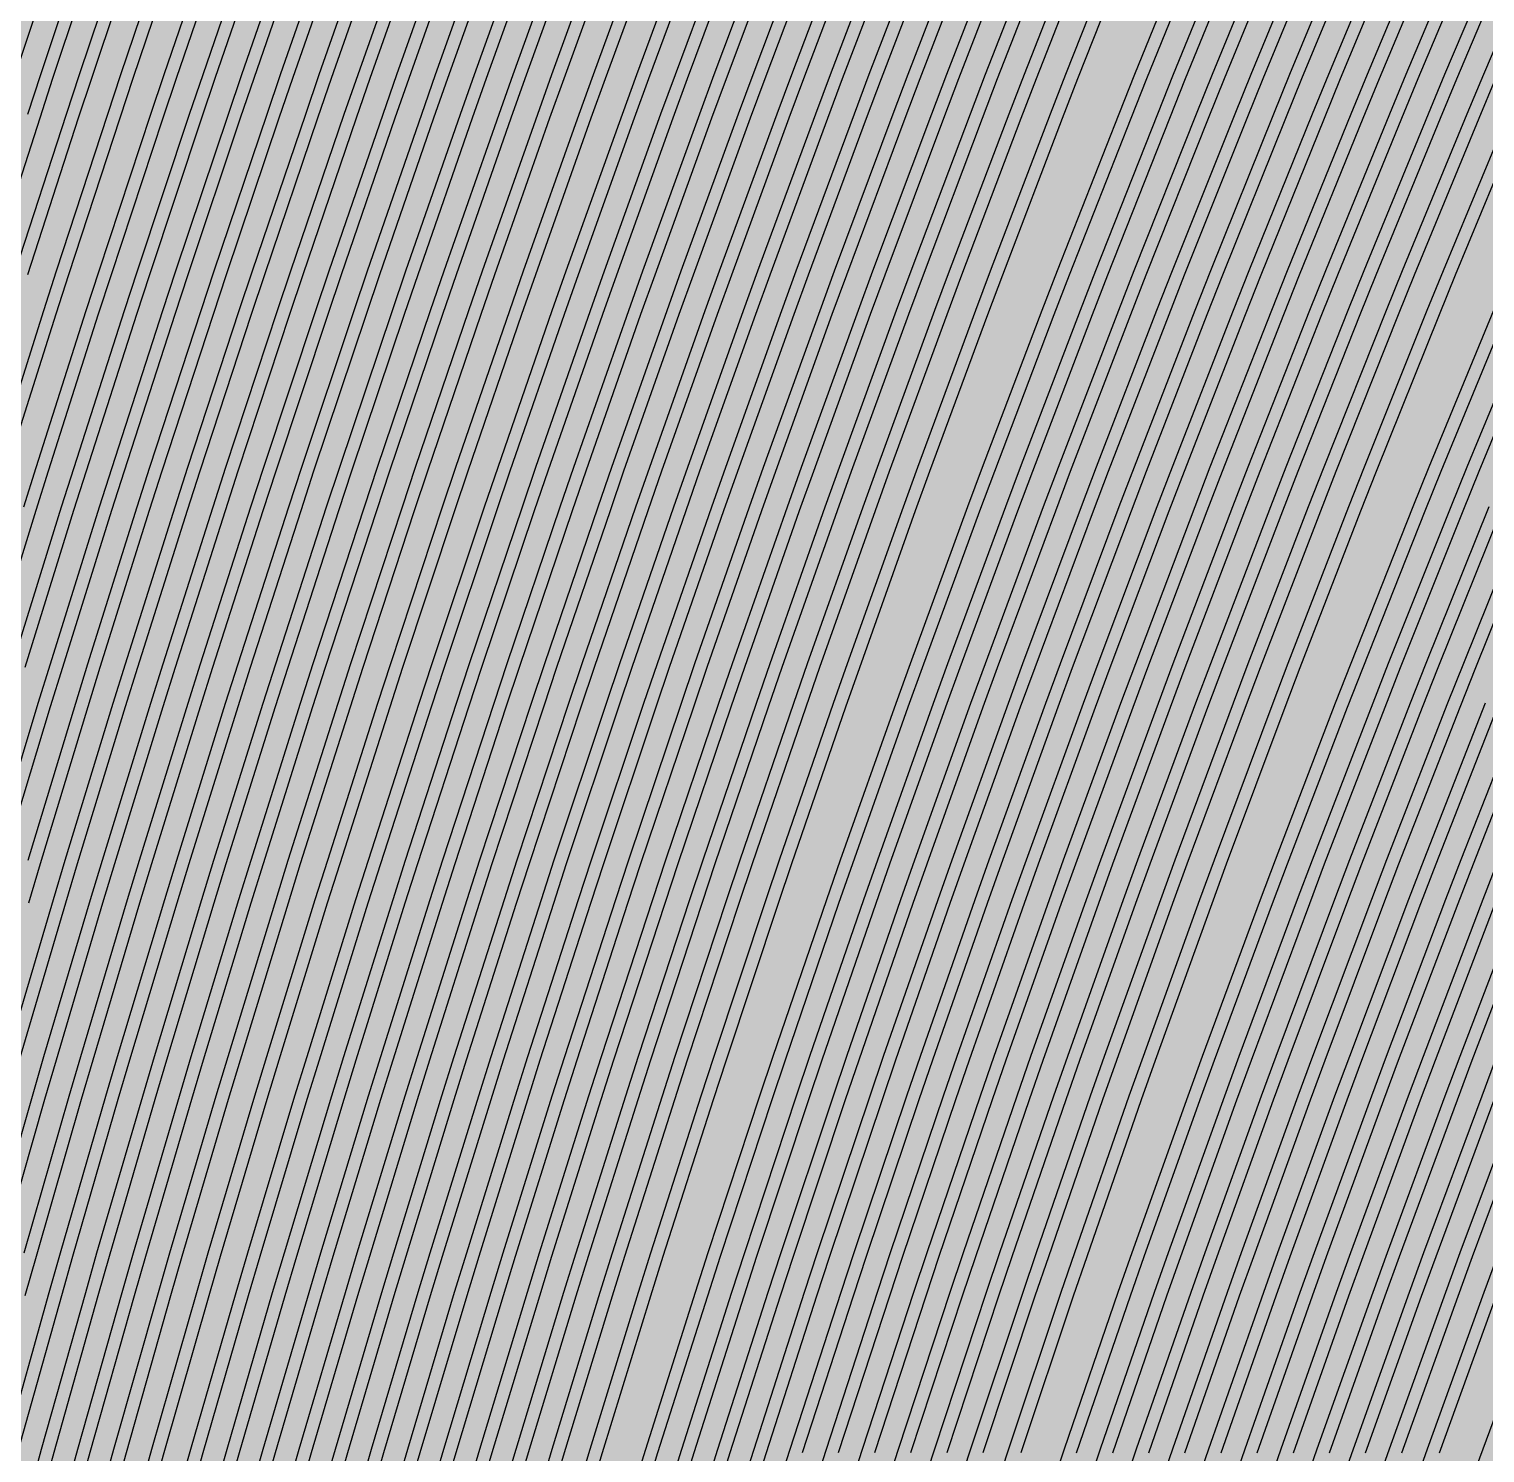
# Model space of a CAD drawing. Header units: metres. Extents: x -7220 to 10980, y -29667 to 1833.
# Drawn here: x 2763.3 to 2994.9, y -16767.3 to -16540.7 of the extents above; entities that cross this region are included whole.
import ezdxf

# ---------------------------------------------------------------- set-up
doc = ezdxf.new("R2010")
doc.units = ezdxf.units.M
doc.layers.add('Metal1', color=4, linetype='CONTINUOUS')
doc.layers.add('Polyimide', color=7, linetype='CONTINUOUS')

msp = doc.modelspace()

# ---------------------------------------------------------------- hatches: boundary and pattern name
at = {"layer": 'Polyimide'}
msp.add_hatch(color=7, dxfattribs=at).paths.add_polyline_path([(4099.45, -13861.55), (4142.64, -14152.77), (4214.18, -14438.35), (4313.36, -14715.55), (4439.24, -14981.69), (4590.59, -15234.21), (4765.97, -15470.68), (4963.68, -15688.82), (5181.82, -15886.53), (5418.29, -16061.91), (5670.81, -16213.26), (5936.95, -16339.14), (6214.15, -16438.32), (6499.73, -16509.85), (6790.95, -16553.05), (7085, -16567.5), (9980.38, -16567.5), (10058.79, -16571.35), (10136.45, -16582.87), (10212.6, -16601.95), (10286.52, -16628.4), (10357.49, -16661.96), (10424.83, -16702.32), (10487.89, -16749.09), (10546.06, -16801.81), (10598.78, -16859.98), (10645.55, -16923.04), (10685.91, -16990.38), (10719.48, -17061.35), (10745.93, -17135.27), (10765, -17211.43), (10776.52, -17289.08), (10780.38, -17367.5), (10780.38, -21957.3), (10741.61, -22012.91), (10705.97, -22070.59), (10673.58, -22130.14), (10644.53, -22191.39), (10618.92, -22254.16), (10596.82, -22318.25), (10578.3, -22383.46), (10563.41, -22449.6), (10552.21, -22516.46), (10544.72, -22583.84), (10540.97, -22651.53), (10540.97, -22719.32), (10544.72, -22787.01), (10552.21, -22854.38), (10563.41, -22921.24), (10578.3, -22987.38), (10596.82, -23052.6), (10618.92, -23116.68), (10644.53, -23179.45), (10673.58, -23240.71), (10705.97, -23300.26), (10741.61, -23357.93), (10780.38, -23413.54), (10780.38, -28667.5), (10776.52, -28745.91), (10765, -28823.57), (10745.93, -28899.73), (10719.48, -28973.65), (10685.91, -29044.62), (10645.55, -29111.96), (10598.78, -29175.01), (10546.06, -29233.19), (10487.89, -29285.91), (10424.83, -29332.68), (10357.49, -29373.04), (10286.52, -29406.6), (10212.6, -29433.05), (10136.45, -29452.13), (10058.79, -29463.65), (9980.38, -29467.5), (-6219.63, -29467.5), (-6298.04, -29463.65), (-6375.7, -29452.13), (-6451.85, -29433.05), (-6525.77, -29406.6), (-6596.74, -29373.04), (-6664.08, -29332.68), (-6727.14, -29285.91), (-6785.31, -29233.19), (-6838.03, -29175.01), (-6884.8, -29111.96), (-6925.16, -29044.62), (-6958.73, -28973.65), (-6985.18, -28899.73), (-7004.25, -28823.57), (-7015.77, -28745.91), (-7019.63, -28667.5), (-7019.63, -23426.32), (-6979.36, -23370.07), (-6942.33, -23311.63), (-6908.66, -23251.2), (-6878.45, -23188.96), (-6851.81, -23125.12), (-6828.81, -23059.88), (-6809.53, -22993.44), (-6794.04, -22926.02), (-6782.37, -22857.83), (-6774.57, -22789.09), (-6770.67, -22720.02), (-6770.67, -22650.84), (-6774.57, -22581.77), (-6782.37, -22513.03), (-6794.04, -22444.84), (-6809.53, -22377.42), (-6828.81, -22310.98), (-6851.81, -22245.74), (-6878.45, -22181.89), (-6908.66, -22119.66), (-6942.33, -22059.22), (-6979.36, -22000.79), (-7019.63, -21944.54), (-7019.63, -17367.5), (-7015.77, -17289.08), (-7004.25, -17211.43), (-6985.18, -17135.27), (-6958.73, -17061.35), (-6925.16, -16990.38), (-6884.8, -16923.04), (-6838.03, -16859.98), (-6785.31, -16801.81), (-6727.14, -16749.09), (-6664.08, -16702.32), (-6596.74, -16661.96), (-6525.77, -16628.4), (-6451.85, -16601.95), (-6375.7, -16582.87), (-6298.04, -16571.35), (-6219.63, -16567.5), (-3314, -16567.5), (-3019.95, -16553.05), (-2728.73, -16509.85), (-2443.15, -16438.32), (-2165.95, -16339.14), (-1899.81, -16213.26), (-1647.29, -16061.91), (-1410.82, -15886.53), (-1192.68, -15688.82), (-994.97, -15470.68), (-819.59, -15234.21), (-668.24, -14981.69), (-542.36, -14715.55), (-443.18, -14438.35), (-371.64, -14152.77), (-328.45, -13861.55), (-314, -13567.5), (-314, -13373.48), (-317.45, -13328.11), (-327.72, -13283.78), (-344.58, -13241.52), (-367.63, -13202.3), (-396.35, -13167.01), (-430.08, -13136.47), (-468.03, -13111.38), (-509.35, -13092.32), (-509.35, -13092.32), (-578.18, -13061.27), (-642.2, -13021.24), (-700.26, -12972.96), (-751.3, -12917.31), (-794.39, -12855.3), (-828.74, -12788.06), (-853.73, -12716.8), (-868.91, -12642.84), (-874, -12567.5), (-868.91, -12492.16), (-853.73, -12418.19), (-828.74, -12346.94), (-794.39, -12279.7), (-751.3, -12217.69), (-700.26, -12162.04), (-642.2, -12113.76), (-578.18, -12073.73), (-509.35, -12042.68), (-509.35, -12042.68), (-468.03, -12023.62), (-430.08, -11998.53), (-396.35, -11967.99), (-367.63, -11932.7), (-344.58, -11893.47), (-327.72, -11851.21), (-317.45, -11806.89), (-314, -11761.52), (-314, -11074.31), (-317.45, -11028.94), (-327.72, -10984.62), (-344.58, -10942.36), (-367.63, -10903.13), (-396.35, -10867.84), (-430.08, -10837.3), (-468.03, -10812.21), (-509.35, -10793.16), (-509.35, -10793.16), (-578.18, -10762.1), (-642.2, -10722.07), (-700.26, -10673.8), (-751.3, -10618.15), (-794.39, -10556.13), (-828.74, -10488.89), (-853.73, -10417.64), (-868.91, -10343.67), (-874, -10268.33), (-868.91, -10192.99), (-853.73, -10119.03), (-828.74, -10047.77), (-794.39, -9980.53), (-751.3, -9918.52), (-700.26, -9862.87), (-642.2, -9814.59), (-578.18, -9774.56), (-509.35, -9743.51), (-509.35, -9743.51), (-468.03, -9724.45), (-430.08, -9699.36), (-396.35, -9668.82), (-367.63, -9633.53), (-344.58, -9594.31), (-327.72, -9552.05), (-317.45, -9507.72), (-314, -9462.35), (-314, -8775.14), (-317.45, -8729.78), (-327.72, -8685.45), (-344.58, -8643.19), (-367.63, -8603.96), (-396.35, -8568.68), (-430.08, -8538.14), (-468.03, -8513.05), (-509.35, -8493.99), (-509.35, -8493.99), (-578.18, -8462.94), (-642.2, -8422.91), (-700.26, -8374.63), (-751.3, -8318.98), (-794.39, -8256.97), (-828.74, -8189.73), (-853.73, -8118.47), (-868.91, -8044.5), (-874, -7969.17), (-868.91, -7893.83), (-853.73, -7819.86), (-828.74, -7748.61), (-794.39, -7681.36), (-751.3, -7619.35), (-700.26, -7563.7), (-642.2, -7515.42), (-578.18, -7475.4), (-509.35, -7444.34), (-509.35, -7444.34), (-468.03, -7425.28), (-430.08, -7400.2), (-396.35, -7369.66), (-367.63, -7334.37), (-344.58, -7295.14), (-327.72, -7252.88), (-317.45, -7208.56), (-314, -7163.19), (-314, -6475.98), (-317.45, -6430.61), (-327.72, -6386.29), (-344.58, -6344.02), (-367.63, -6304.8), (-396.35, -6269.51), (-430.08, -6238.97), (-468.03, -6213.88), (-509.35, -6194.82), (-509.35, -6194.82), (-578.18, -6163.77), (-642.2, -6123.74), (-700.26, -6075.46), (-751.3, -6019.81), (-794.39, -5957.8), (-828.74, -5890.56), (-853.73, -5819.31), (-868.91, -5745.34), (-874, -5670), (-868.91, -5594.66), (-853.73, -5520.69), (-828.74, -5449.44), (-794.39, -5382.2), (-751.3, -5320.19), (-700.26, -5264.54), (-642.2, -5216.26), (-578.18, -5176.23), (-509.35, -5145.18), (-509.35, -5145.18), (-468.03, -5126.12), (-430.08, -5101.03), (-396.35, -5070.49), (-367.63, -5035.2), (-344.58, -4995.98), (-327.72, -4953.71), (-317.45, -4909.39), (-314, -4864.02), (-314, 380), (-314, 1532.5), (-269, 1532.5), (-268.78, 1525.63), (-268.1, 1518.79), (-266.98, 1512.02), (-265.42, 1505.32), (-263.43, 1498.75), (-261.01, 1492.32), (-258.17, 1486.06), (-254.93, 1480), (-251.3, 1474.17), (-247.3, 1468.58), (-242.94, 1463.27), (-238.25, 1458.25), (-233.23, 1453.56), (-227.92, 1449.2), (-222.33, 1445.2), (-216.5, 1441.57), (-210.44, 1438.33), (-204.18, 1435.49), (-197.75, 1433.07), (-191.18, 1431.08), (-184.48, 1429.52), (-177.71, 1428.4), (-170.87, 1427.72), (-164, 1427.5), (-157.13, 1427.72), (-150.29, 1428.4), (-143.52, 1429.52), (-136.82, 1431.08), (-130.25, 1433.07), (-123.82, 1435.49), (-117.56, 1438.33), (-111.5, 1441.57), (-105.67, 1445.2), (-100.08, 1449.2), (-94.77, 1453.56), (-89.75, 1458.25), (-85.06, 1463.27), (-80.7, 1468.58), (-76.7, 1474.17), (-73.07, 1480), (-69.83, 1486.06), (-66.99, 1492.32), (-64.57, 1498.75), (-62.58, 1505.32), (-61.02, 1512.02), (-59.9, 1518.79), (-59.22, 1525.63), (-59, 1532.5), (1786, 1532.5), (3835, 1532.5), (3835.21, 1539.04), (3835.86, 1545.55), (3836.92, 1552.01), (3838.41, 1558.38), (3840.31, 1564.64), (3842.61, 1570.77), (3845.31, 1576.73), (3848.4, 1582.5), (3851.85, 1588.06), (3855.66, 1593.38), (3859.82, 1598.43), (3864.29, 1603.21), (3869.07, 1607.68), (3874.12, 1611.84), (3879.44, 1615.65), (3885, 1619.1), (3890.77, 1622.19), (3896.73, 1624.89), (3902.86, 1627.19), (3909.12, 1629.09), (3915.49, 1630.58), (3921.95, 1631.64), (3928.46, 1632.29), (3935, 1632.5), (3941.54, 1632.29), (3948.05, 1631.64), (3954.51, 1630.58), (3960.88, 1629.09), (3967.14, 1627.19), (3973.27, 1624.89), (3979.23, 1622.19), (3985, 1619.1), (3990.56, 1615.65), (3995.88, 1611.84), (4000.93, 1607.68), (4005.71, 1603.21), (4010.18, 1598.43), (4014.34, 1593.38), (4018.15, 1588.06), (4021.6, 1582.5), (4024.69, 1576.73), (4027.39, 1570.77), (4029.69, 1564.64), (4031.59, 1558.38), (4033.08, 1552.01), (4034.14, 1545.55), (4034.79, 1539.04), (4035, 1532.5), (4085, 1532.5), (4085, 380), (4085, 330), (4085, -4864.02), (4088.45, -4909.39), (4098.72, -4953.71), (4115.58, -4995.98), (4138.63, -5035.2), (4167.35, -5070.49), (4201.08, -5101.03), (4239.03, -5126.12), (4280.35, -5145.18), (4280.35, -5145.18), (4349.18, -5176.23), (4413.2, -5216.26), (4471.26, -5264.54), (4522.3, -5320.19), (4565.39, -5382.2), (4599.74, -5449.44), (4624.73, -5520.69), (4639.91, -5594.66), (4645, -5670), (4639.91, -5745.34), (4624.73, -5819.31), (4599.74, -5890.56), (4565.39, -5957.8), (4522.3, -6019.81), (4471.26, -6075.46), (4413.2, -6123.74), (4349.18, -6163.77), (4280.35, -6194.82), (4239.03, -6213.88), (4201.08, -6238.97), (4167.35, -6269.51), (4138.63, -6304.8), (4115.58, -6344.02), (4098.72, -6386.29), (4088.45, -6430.61), (4085, -6475.98), (4085, -13567.5), (4099.45, -13861.55)])

# ---------------------------------------------------------------- linework, layer by layer
at = {"layer": 'Metal1'}
for points in [[(2795.2, -16523.65), (2786.68, -16548.59), (2784.57, -16554.87), (2776.32, -16579.82), (2774.28, -16586.1), (2766.31, -16611.05), (2764.33, -16617.33), (2756.63, -16642.28)], [(2756.67, -16735.44), (2763.81, -16710.48), (2765.64, -16704.19), (2773.04, -16679.23), (2774.94, -16672.94), (2782.62, -16647.98), (2784.59, -16641.69), (2792.54, -16616.73), (2794.58, -16610.44), (2802.81, -16585.48), (2804.92, -16579.19), (2813.43, -16554.24), (2815.62, -16547.94), (2824.42, -16522.99)], [(2756.8, -16797.94), (2763.54, -16772.97), (2765.27, -16766.69), (2772.28, -16741.73), (2774.07, -16735.44), (2781.35, -16710.48), (2783.21, -16704.19), (2790.75, -16679.23), (2792.69, -16672.94), (2800.51, -16647.98), (2802.52, -16641.69), (2810.61, -16616.73), (2812.69, -16610.44), (2821.07, -16585.48), (2823.22, -16579.18), (2831.89, -16554.23), (2834.12, -16547.93), (2843.08, -16522.98)], [(2775.32, -16523.64), (2767.02, -16548.58), (2764.96, -16554.87), (2756.92, -16579.81)], [(2757.2, -16672.95), (2764.73, -16647.99), (2766.67, -16641.7), (2774.47, -16616.74), (2776.47, -16610.45), (2784.55, -16585.49), (2786.62, -16579.2), (2794.98, -16554.24), (2797.12, -16547.94), (2805.75, -16522.99)], [(2757.71, -16610.45), (2765.61, -16585.49), (2767.63, -16579.2), (2775.8, -16554.24), (2777.89, -16547.95), (2786.33, -16523)], [(2757.88, -16860.43), (2764.22, -16835.47), (2765.85, -16829.18), (2772.46, -16804.22), (2774.16, -16797.93), (2781.03, -16772.97), (2782.8, -16766.68), (2789.95, -16741.72), (2791.78, -16735.43), (2799.2, -16710.47), (2801.11, -16704.18), (2808.8, -16679.22), (2810.78, -16672.93), (2818.76, -16647.97), (2820.81, -16641.68), (2829.07, -16616.73), (2831.19, -16610.43), (2839.74, -16585.48), (2841.94, -16579.18), (2850.79, -16554.23), (2853.06, -16547.93), (2862.2, -16522.98)], [(2871.06, -16523.68), (2861.83, -16548.61), (2859.54, -16554.9), (2850.61, -16579.84), (2848.4, -16586.13), (2839.77, -16611.08), (2837.63, -16617.36), (2829.29, -16642.31), (2827.22, -16648.59), (2819.17, -16673.54), (2817.18, -16679.82), (2809.41, -16704.77), (2807.49, -16711.05), (2800, -16736), (2798.15, -16742.28), (2790.94, -16767.23), (2789.16, -16773.51), (2782.22, -16798.46), (2780.51, -16804.74), (2773.84, -16829.69), (2772.2, -16835.97), (2765.79, -16860.92), (2764.22, -16867.2), (2758.07, -16892.16)], [(2826.3, -16523.66), (2817.51, -16548.6), (2815.33, -16554.89), (2806.82, -16579.83), (2804.71, -16586.12), (2796.48, -16611.06), (2794.45, -16617.35), (2786.5, -16642.29), (2784.53, -16648.57), (2776.86, -16673.52), (2774.96, -16679.8), (2767.56, -16704.76), (2765.73, -16711.03), (2758.59, -16735.99)], [(2844.96, -16523.66), (2836, -16548.6), (2833.78, -16554.89), (2825.12, -16579.84), (2822.97, -16586.12), (2814.59, -16611.07), (2812.52, -16617.35), (2804.42, -16642.3), (2802.42, -16648.58), (2794.6, -16673.53), (2792.67, -16679.81), (2785.13, -16704.76), (2783.26, -16711.04), (2776, -16735.99), (2774.2, -16742.27), (2767.2, -16767.22), (2765.47, -16773.5), (2758.74, -16798.45)], [(2807.64, -16523.65), (2799.01, -16548.59), (2796.87, -16554.88), (2788.52, -16579.83), (2786.45, -16586.11), (2778.38, -16611.06), (2776.38, -16617.34), (2768.58, -16642.29), (2766.65, -16648.57), (2759.11, -16673.52)], [(2759.52, -16766.69), (2766.48, -16741.73), (2768.27, -16735.44), (2775.5, -16710.48), (2777.35, -16704.19), (2784.85, -16679.23), (2786.78, -16672.94), (2794.55, -16647.98), (2796.54, -16641.69), (2804.59, -16616.73), (2806.66, -16610.44), (2814.99, -16585.48), (2817.12, -16579.19), (2825.74, -16554.23), (2827.95, -16547.94), (2836.86, -16522.98)], [(2788.22, -16523.64), (2779.79, -16548.59), (2777.7, -16554.87), (2769.53, -16579.82), (2767.51, -16586.1), (2759.62, -16611.05)], [(2759.78, -16704.19), (2767.14, -16679.23), (2769.03, -16672.94), (2776.66, -16647.98), (2778.62, -16641.69), (2786.52, -16616.73), (2788.55, -16610.44), (2796.72, -16585.49), (2798.82, -16579.19), (2807.28, -16554.24), (2809.45, -16547.94), (2818.2, -16522.99)], [(2864.08, -16523.67), (2854.94, -16548.61), (2852.67, -16554.9), (2843.83, -16579.84), (2841.63, -16586.13), (2833.09, -16611.07), (2830.97, -16617.36), (2822.71, -16642.3), (2820.66, -16648.59), (2812.69, -16673.54), (2810.71, -16679.82), (2803.02, -16704.77), (2801.12, -16711.05), (2793.7, -16736), (2791.87, -16742.28), (2784.72, -16767.23), (2782.96, -16773.51), (2776.09, -16798.46), (2774.39, -16804.74), (2767.79, -16829.69), (2766.16, -16835.97), (2759.82, -16860.92)], [(2759.96, -16829.19), (2766.52, -16804.22), (2768.2, -16797.94), (2775.02, -16772.97), (2776.77, -16766.68), (2783.86, -16741.72), (2785.68, -16735.43), (2793.04, -16710.47), (2794.93, -16704.18), (2802.56, -16679.22), (2804.52, -16672.93), (2812.43, -16647.98), (2814.47, -16641.68), (2822.66, -16616.73), (2824.77, -16610.43), (2833.25, -16585.48), (2835.43, -16579.18), (2844.2, -16554.23), (2846.45, -16547.93), (2855.52, -16522.98)], [(2760.69, -16641.7), (2768.45, -16616.74), (2770.44, -16610.45), (2778.46, -16585.49), (2780.52, -16579.2), (2788.82, -16554.24), (2790.95, -16547.95), (2799.53, -16522.99)], [(2769.1, -16523.63), (2760.85, -16548.58)], [(2761.12, -16579.2), (2769.21, -16554.25), (2771.28, -16547.95), (2779.65, -16523)], [(2838.74, -16523.66), (2829.84, -16548.6), (2827.63, -16554.89), (2819.02, -16579.83), (2816.88, -16586.12), (2808.55, -16611.07), (2806.49, -16617.35), (2798.45, -16642.3), (2796.46, -16648.58), (2788.69, -16673.53), (2786.77, -16679.81), (2779.27, -16704.76), (2777.42, -16711.04), (2770.19, -16735.99), (2768.41, -16742.27), (2761.45, -16767.22)], [(2761.69, -16891.68), (2767.87, -16866.71), (2769.45, -16860.43), (2775.9, -16835.47), (2777.55, -16829.18), (2784.27, -16804.22), (2785.99, -16797.93), (2792.97, -16772.97), (2794.77, -16766.68), (2802.02, -16741.72), (2803.89, -16735.43), (2811.42, -16710.47), (2813.36, -16704.18), (2821.18, -16679.22), (2823.18, -16672.93), (2831.29, -16647.97), (2833.37, -16641.68), (2841.76, -16616.72), (2843.91, -16610.42), (2852.6, -16585.47), (2854.83, -16579.17), (2863.81, -16554.22), (2866.12, -16547.92), (2875.4, -16522.98)], [(2820.08, -16523.65), (2811.34, -16548.6), (2809.17, -16554.88), (2800.72, -16579.83), (2798.62, -16586.11), (2790.45, -16611.06), (2788.42, -16617.34), (2780.52, -16642.29), (2778.57, -16648.57), (2770.94, -16673.52), (2769.06, -16679.8), (2761.7, -16704.75)], [(2857.4, -16523.67), (2848.33, -16548.61), (2846.09, -16554.9), (2837.31, -16579.84), (2835.14, -16586.13), (2826.66, -16611.07), (2824.56, -16617.36), (2816.37, -16642.3), (2814.34, -16648.59), (2806.43, -16673.53), (2804.47, -16679.81), (2796.84, -16704.76), (2794.95, -16711.04), (2787.6, -16736), (2785.78, -16742.27), (2778.7, -16767.23), (2776.95, -16773.5), (2770.13, -16798.46), (2768.45, -16804.73), (2761.9, -16829.69)], [(2762.27, -16866.72), (2763.85, -16860.43), (2770.26, -16835.47), (2771.91, -16829.18), (2778.58, -16804.22), (2780.29, -16797.93), (2787.23, -16772.97), (2789.02, -16766.68), (2796.23, -16741.72), (2798.09, -16735.43), (2805.58, -16710.47), (2807.5, -16704.18), (2815.27, -16679.22), (2817.27, -16672.93), (2825.32, -16647.97), (2827.39, -16641.68), (2835.73, -16616.72), (2837.88, -16610.43), (2846.51, -16585.47), (2848.73, -16579.18), (2857.66, -16554.23), (2859.95, -16547.92), (2869.18, -16522.98)], [(2762.42, -16616.74), (2764.4, -16610.45), (2772.37, -16585.49), (2774.42, -16579.2), (2782.67, -16554.24), (2784.78, -16547.95), (2793.31, -16522.99)], [(2762.47, -16735.44), (2769.65, -16710.48), (2771.5, -16704.19), (2778.95, -16679.23), (2780.86, -16672.94), (2788.58, -16647.98), (2790.57, -16641.69), (2798.57, -16616.73), (2800.62, -16610.44), (2808.9, -16585.48), (2811.02, -16579.19), (2819.59, -16554.23), (2821.79, -16547.94), (2830.64, -16522.99)], [(2762.5, -16797.94), (2769.28, -16772.97), (2771.02, -16766.69), (2778.07, -16741.72), (2779.88, -16735.44), (2787.19, -16710.48), (2789.07, -16704.19), (2796.66, -16679.23), (2798.61, -16672.93), (2806.47, -16647.98), (2808.49, -16641.68), (2816.64, -16616.73), (2818.73, -16610.43), (2827.16, -16585.48), (2829.33, -16579.18), (2838.05, -16554.23), (2840.29, -16547.93), (2849.3, -16522.98)], [(2801.42, -16523.65), (2792.84, -16548.59), (2790.72, -16554.88), (2782.42, -16579.82), (2780.36, -16586.11), (2772.34, -16611.05), (2770.36, -16617.34), (2762.6, -16642.29)], [(2832.52, -16523.66), (2823.67, -16548.6), (2821.48, -16554.89), (2812.92, -16579.83), (2810.8, -16586.12), (2802.52, -16611.06), (2800.47, -16617.35), (2792.47, -16642.29), (2790.49, -16648.58), (2782.77, -16673.53), (2780.86, -16679.81), (2773.41, -16704.76), (2771.57, -16711.04), (2764.39, -16735.99), (2762.62, -16742.27)], [(2851.18, -16523.67), (2842.17, -16548.61), (2839.93, -16554.9), (2831.22, -16579.84), (2829.05, -16586.12), (2820.63, -16611.07), (2818.54, -16617.35), (2810.39, -16642.3), (2808.38, -16648.58), (2800.52, -16673.53), (2798.57, -16679.81), (2790.98, -16704.76), (2789.11, -16711.04), (2781.8, -16735.99), (2779.99, -16742.27), (2772.95, -16767.22), (2771.21, -16773.5), (2764.43, -16798.46), (2762.76, -16804.73)], [(2781.54, -16523.64), (2773.18, -16548.58), (2771.11, -16554.87), (2763.02, -16579.82)], [(2763.06, -16554.25), (2765.12, -16547.96), (2773.43, -16523)], [(2763.11, -16672.94), (2770.7, -16647.98), (2772.64, -16641.69), (2780.49, -16616.74), (2782.51, -16610.44), (2790.64, -16585.49), (2792.72, -16579.19), (2801.13, -16554.24), (2803.29, -16547.94), (2811.97, -16522.99)], [(2813.86, -16523.65), (2805.18, -16548.6), (2803.02, -16554.88), (2794.62, -16579.83), (2792.54, -16586.11), (2784.41, -16611.06), (2782.4, -16617.34), (2774.55, -16642.29), (2772.61, -16648.57), (2765.03, -16673.52), (2763.16, -16679.8)], [(2877.28, -16523.68), (2868, -16548.62), (2865.69, -16554.91), (2856.71, -16579.85), (2854.49, -16586.14), (2845.8, -16611.08), (2843.65, -16617.36), (2835.26, -16642.31), (2833.19, -16648.59), (2825.09, -16673.54), (2823.08, -16679.82), (2815.27, -16704.77), (2813.34, -16711.05), (2805.8, -16736), (2803.94, -16742.28), (2796.69, -16767.23), (2794.9, -16773.51)], [(2798.71, -16772.97), (2800.52, -16766.68), (2807.82, -16741.72), (2809.69, -16735.43), (2817.27, -16710.47), (2819.22, -16704.18), (2827.08, -16679.22), (2829.1, -16672.92), (2837.25, -16647.97), (2839.34, -16641.67), (2847.78, -16616.72), (2849.95, -16610.42), (2858.69, -16585.47), (2860.93, -16579.17), (2869.97, -16554.22), (2872.29, -16547.92), (2881.63, -16522.97)], [(2883.5, -16523.68), (2874.16, -16548.62), (2871.84, -16554.91), (2862.81, -16579.85), (2860.57, -16586.14), (2851.84, -16611.08), (2849.67, -16617.37), (2841.24, -16642.31), (2839.15, -16648.6), (2831, -16673.54), (2828.98, -16679.83), (2821.13, -16704.77), (2819.18, -16711.05), (2811.61, -16736), (2809.73, -16742.28), (2802.44, -16767.23), (2800.64, -16773.51)], [(2804.45, -16772.97), (2806.26, -16766.68), (2813.61, -16741.72), (2815.49, -16735.43), (2823.12, -16710.47), (2825.07, -16704.17), (2832.98, -16679.22), (2835.01, -16672.92), (2843.21, -16647.97), (2845.32, -16641.67), (2853.81, -16616.72), (2855.99, -16610.42), (2864.77, -16585.47), (2867.03, -16579.17), (2876.12, -16554.22), (2878.45, -16547.92), (2887.85, -16522.97)], [(2889.72, -16523.68), (2880.33, -16548.62), (2878, -16554.91), (2868.91, -16579.85), (2866.66, -16586.14), (2857.87, -16611.08), (2855.7, -16617.37), (2847.21, -16642.31), (2845.11, -16648.6), (2836.92, -16673.54), (2834.89, -16679.83), (2826.98, -16704.77), (2825.03, -16711.06), (2817.41, -16736), (2815.52, -16742.29), (2808.18, -16767.24), (2806.37, -16773.51)], [(2810.19, -16772.96), (2812.01, -16766.67), (2819.4, -16741.72), (2821.29, -16735.42), (2828.96, -16710.47), (2830.93, -16704.17), (2838.89, -16679.22), (2840.93, -16672.92), (2849.17, -16647.97), (2851.29, -16641.67), (2859.83, -16616.72), (2862.02, -16610.42), (2870.86, -16585.47), (2873.13, -16579.17), (2882.27, -16554.22), (2884.62, -16547.92), (2894.07, -16522.97)], [(2895.94, -16523.68), (2886.49, -16548.62), (2884.15, -16554.91), (2875.01, -16579.85), (2872.74, -16586.14), (2863.91, -16611.08), (2861.72, -16617.37), (2853.18, -16642.31), (2851.07, -16648.6), (2842.83, -16673.54), (2840.79, -16679.83), (2832.84, -16704.78), (2830.87, -16711.06), (2823.21, -16736.01), (2821.31, -16742.29), (2813.93, -16767.24), (2812.11, -16773.52)], [(2815.93, -16772.96), (2817.76, -16766.67), (2825.19, -16741.71), (2827.1, -16735.42), (2834.81, -16710.46), (2836.79, -16704.17), (2844.79, -16679.22), (2846.84, -16672.92), (2855.14, -16647.97), (2857.27, -16641.67), (2865.85, -16616.72), (2868.06, -16610.42), (2876.95, -16585.47), (2879.23, -16579.17), (2888.42, -16554.22), (2890.79, -16547.92), (2900.29, -16522.97)], [(2902.16, -16523.69), (2892.66, -16548.62), (2890.3, -16554.92), (2881.11, -16579.85), (2878.83, -16586.14), (2869.95, -16611.08), (2867.74, -16617.37), (2859.16, -16642.31), (2857.03, -16648.6), (2848.74, -16673.55), (2846.69, -16679.83), (2838.7, -16704.78), (2836.72, -16711.06), (2829.01, -16736.01), (2827.1, -16742.29), (2819.68, -16767.24), (2817.85, -16773.52)], [(2821.66, -16772.96), (2823.51, -16766.67), (2830.98, -16741.71), (2832.9, -16735.42), (2840.65, -16710.46), (2842.65, -16704.17), (2850.69, -16679.21), (2852.76, -16672.92), (2861.1, -16647.97), (2863.24, -16641.67), (2871.88, -16616.72), (2874.1, -16610.42), (2883.04, -16585.47), (2885.33, -16579.17), (2894.58, -16554.22), (2896.95, -16547.91), (2906.51, -16522.97)], [(2908.38, -16523.69), (2898.82, -16548.62), (2896.45, -16554.92), (2887.21, -16579.86), (2884.92, -16586.15), (2875.98, -16611.09), (2873.77, -16617.38), (2865.13, -16642.32), (2862.99, -16648.6), (2854.66, -16673.55), (2852.59, -16679.83), (2844.55, -16704.78), (2842.56, -16711.06), (2834.81, -16736.01), (2832.9, -16742.29), (2825.43, -16767.24), (2823.59, -16773.52)], [(2827.4, -16772.96), (2829.26, -16766.67), (2836.77, -16741.71), (2838.7, -16735.42), (2846.5, -16710.46), (2848.51, -16704.17), (2856.6, -16679.21), (2858.67, -16672.92), (2867.06, -16647.96), (2869.22, -16641.67), (2877.9, -16616.71), (2880.13, -16610.41), (2889.12, -16585.47), (2891.43, -16579.16), (2900.73, -16554.22), (2903.12, -16547.91), (2912.73, -16522.97)], [(2914.59, -16523.69), (2904.99, -16548.63), (2902.6, -16554.92), (2893.31, -16579.86), (2891, -16586.15), (2882.02, -16611.09), (2879.79, -16617.38), (2871.11, -16642.32), (2868.96, -16648.61), (2860.57, -16673.55), (2858.5, -16679.84), (2850.41, -16704.78), (2848.41, -16711.06), (2840.61, -16736.01), (2838.69, -16742.29), (2831.18, -16767.24), (2829.32, -16773.52)], [(2833.14, -16772.96), (2835.01, -16766.67), (2842.56, -16741.71), (2844.5, -16735.42), (2852.35, -16710.46), (2854.36, -16704.17), (2862.5, -16679.21), (2864.59, -16672.92), (2873.02, -16647.96), (2875.19, -16641.66), (2883.93, -16616.71), (2886.17, -16610.41), (2895.21, -16585.46), (2897.53, -16579.16), (2906.88, -16554.22), (2909.29, -16547.91), (2918.95, -16522.97)], [(2920.81, -16523.69), (2911.15, -16548.63), (2908.75, -16554.92), (2899.41, -16579.86), (2897.09, -16586.15), (2888.05, -16611.09), (2885.81, -16617.38), (2877.08, -16642.32), (2874.92, -16648.61), (2866.49, -16673.55), (2864.4, -16679.84), (2856.27, -16704.78), (2854.25, -16711.07), (2846.41, -16736.01), (2844.48, -16742.3), (2836.92, -16767.24), (2835.06, -16773.52)], [(2838.88, -16772.96), (2840.76, -16766.67), (2848.35, -16741.71), (2850.31, -16735.42), (2858.19, -16710.46), (2860.22, -16704.16), (2868.4, -16679.21), (2870.51, -16672.91), (2878.99, -16647.96), (2881.17, -16641.66), (2889.95, -16616.71), (2892.21, -16610.41), (2901.3, -16585.46), (2903.63, -16579.16), (2913.04, -16554.21), (2915.45, -16547.91), (2925.17, -16522.96)], [(2927.03, -16523.7), (2917.32, -16548.63), (2914.91, -16554.92), (2905.51, -16579.86), (2903.17, -16586.15), (2894.09, -16611.09), (2891.83, -16617.38), (2883.05, -16642.32), (2880.88, -16648.61), (2872.4, -16673.55), (2870.3, -16679.84), (2862.12, -16704.78), (2860.1, -16711.07), (2852.22, -16736.01), (2850.27, -16742.3), (2842.67, -16767.24), (2840.8, -16773.53)], [(2844.62, -16772.96), (2846.51, -16766.67), (2854.15, -16741.71), (2856.11, -16735.41), (2864.04, -16710.46), (2866.08, -16704.16), (2874.31, -16679.21), (2876.42, -16672.91), (2884.95, -16647.96), (2887.14, -16641.66), (2895.97, -16616.71), (2898.24, -16610.41), (2907.39, -16585.46), (2909.73, -16579.16), (2919.19, -16554.21), (2921.62, -16547.91), (2931.39, -16522.96)], [(2933.25, -16523.7), (2923.48, -16548.63), (2921.06, -16554.93), (2911.61, -16579.86), (2909.26, -16586.16), (2900.12, -16611.09), (2897.86, -16617.38), (2889.03, -16642.32), (2886.84, -16648.61), (2878.31, -16673.55), (2876.2, -16679.84), (2867.98, -16704.78), (2865.94, -16711.07), (2858.02, -16736.02), (2856.06, -16742.3), (2848.42, -16767.25), (2846.53, -16773.53)], [(2850.63, -16772.96), (2852.54, -16766.66), (2860.23, -16741.71), (2862.21, -16735.41), (2870.2, -16710.46), (2872.26, -16704.16), (2880.55, -16679.21), (2882.68, -16672.91), (2891.27, -16647.96), (2893.48, -16641.66), (2902.38, -16616.71), (2904.67, -16610.41), (2913.88, -16585.46), (2916.25, -16579.16), (2925.78, -16554.21), (2928.22, -16547.9), (2938.07, -16522.96)], [(2939.93, -16523.7), (2930.09, -16548.63), (2927.64, -16554.93), (2918.12, -16579.86), (2915.75, -16586.16), (2906.55, -16611.09), (2904.26, -16617.39), (2895.37, -16642.33), (2893.16, -16648.62), (2884.57, -16673.56), (2882.44, -16679.84), (2874.16, -16704.79), (2872.11, -16711.07), (2864.12, -16736.02), (2862.14, -16742.3), (2854.45, -16767.25), (2852.55, -16773.53)], [(2859.42, -16772.95), (2861.38, -16766.66), (2869.29, -16741.7), (2871.32, -16735.4), (2879.54, -16710.45), (2881.65, -16704.15), (2890.18, -16679.2), (2892.37, -16672.9), (2901.21, -16647.95), (2903.48, -16641.65), (2912.63, -16616.7), (2914.98, -16610.4), (2924.45, -16585.45), (2926.89, -16579.15), (2936.68, -16554.21), (2939.2, -16547.9), (2949.33, -16522.96)], [(2951.18, -16523.71), (2941.06, -16548.64), (2938.54, -16554.94), (2928.75, -16579.87), (2926.32, -16586.17), (2916.85, -16611.1), (2914.5, -16617.4), (2905.36, -16642.33), (2903.09, -16648.63), (2894.26, -16673.56), (2892.07, -16679.85), (2883.55, -16704.79), (2881.44, -16711.08), (2873.23, -16736.02), (2871.19, -16742.31), (2863.28, -16767.26), (2861.33, -16773.54)], [(2865.16, -16772.95), (2867.12, -16766.65), (2875.08, -16741.7), (2877.13, -16735.4), (2885.39, -16710.45), (2887.51, -16704.15), (2896.08, -16679.2), (2898.29, -16672.9), (2907.17, -16647.95), (2909.45, -16641.65), (2918.65, -16616.7), (2921.02, -16610.4), (2930.54, -16585.45), (2932.99, -16579.15), (2942.84, -16554.2), (2945.37, -16547.89), (2955.55, -16522.95)], [(2957.4, -16523.72), (2947.22, -16548.64), (2944.7, -16554.94), (2934.85, -16579.87), (2932.41, -16586.17), (2922.89, -16611.11), (2920.53, -16617.4), (2911.33, -16642.34), (2909.05, -16648.63), (2900.17, -16673.57), (2897.97, -16679.86), (2889.41, -16704.8), (2887.28, -16711.08), (2879.03, -16736.03), (2876.98, -16742.31), (2869.03, -16767.26), (2867.07, -16773.54)], [(2870.89, -16772.95), (2872.87, -16766.65), (2880.87, -16741.7), (2882.93, -16735.4), (2891.23, -16710.45), (2893.37, -16704.15), (2901.99, -16679.2), (2904.2, -16672.9), (2913.13, -16647.95), (2915.43, -16641.65), (2924.68, -16616.7), (2927.06, -16610.4), (2936.63, -16585.45), (2939.09, -16579.14), (2948.99, -16554.2), (2951.54, -16547.89), (2961.77, -16522.95)], [(2963.62, -16523.72), (2953.39, -16548.65), (2950.85, -16554.95), (2940.95, -16579.88), (2938.49, -16586.17), (2928.92, -16611.11), (2926.55, -16617.4), (2917.31, -16642.34), (2915.01, -16648.63), (2906.09, -16673.57), (2903.87, -16679.86), (2895.26, -16704.8), (2893.13, -16711.09), (2884.83, -16736.03), (2882.77, -16742.32), (2874.78, -16767.26), (2872.8, -16773.54)], [(2876.63, -16772.95), (2878.62, -16766.65), (2886.66, -16741.7), (2888.73, -16735.4), (2897.08, -16710.45), (2899.23, -16704.15), (2907.89, -16679.2), (2910.12, -16672.9), (2919.09, -16647.95), (2921.4, -16641.65), (2930.7, -16616.7), (2933.09, -16610.39), (2942.72, -16585.45), (2945.19, -16579.14), (2955.14, -16554.2), (2957.7, -16547.89), (2967.99, -16522.95)], [(2969.84, -16523.72), (2959.56, -16548.65), (2957, -16554.95), (2947.05, -16579.88), (2944.58, -16586.18), (2934.96, -16611.11), (2932.57, -16617.4), (2923.28, -16642.34), (2920.97, -16648.63), (2912, -16673.57), (2909.78, -16679.86), (2901.12, -16704.8), (2898.98, -16711.09), (2890.63, -16736.03), (2888.57, -16742.32), (2880.53, -16767.26), (2878.54, -16773.55)], [(2882.37, -16772.95), (2884.37, -16766.65), (2892.45, -16741.7), (2894.53, -16735.4), (2902.93, -16710.45), (2905.09, -16704.15), (2913.79, -16679.2), (2916.03, -16672.9), (2925.06, -16647.95), (2927.38, -16641.64), (2936.72, -16616.7), (2939.13, -16610.39), (2948.8, -16585.45), (2951.29, -16579.14), (2961.3, -16554.2), (2963.87, -16547.89), (2974.21, -16522.95)], [(2976.06, -16523.72), (2965.72, -16548.65), (2963.15, -16554.95), (2953.15, -16579.88), (2950.67, -16586.18), (2941, -16611.11), (2938.6, -16617.41), (2929.25, -16642.34), (2926.94, -16648.63), (2917.91, -16673.57), (2915.68, -16679.86), (2906.98, -16704.8), (2904.82, -16711.09), (2896.43, -16736.03), (2894.36, -16742.32), (2886.28, -16767.26)], [(2888.11, -16772.95), (2890.12, -16766.65), (2898.25, -16741.7), (2900.34, -16735.4), (2908.77, -16710.45), (2910.94, -16704.15), (2919.7, -16679.2), (2921.95, -16672.89), (2931.02, -16647.95), (2933.35, -16641.64), (2942.75, -16616.7), (2945.17, -16610.39), (2954.89, -16585.45), (2957.39, -16579.14), (2967.45, -16554.2), (2970.04, -16547.89), (2980.43, -16522.95)], [(2982.28, -16523.72), (2971.89, -16548.65), (2969.3, -16554.95), (2959.25, -16579.88), (2956.75, -16586.18), (2947.03, -16611.11), (2944.62, -16617.41), (2935.23, -16642.34), (2932.9, -16648.64), (2923.83, -16673.57), (2921.58, -16679.86), (2912.83, -16704.8), (2910.67, -16711.09), (2902.23, -16736.03), (2900.15, -16742.32), (2892.02, -16767.26)], [(2893.85, -16772.94), (2895.87, -16766.65), (2904.04, -16741.7), (2906.14, -16735.4), (2914.62, -16710.45), (2916.8, -16704.14), (2925.6, -16679.2), (2927.86, -16672.89), (2936.98, -16647.95), (2939.33, -16641.64), (2948.77, -16616.7), (2951.2, -16610.39), (2960.98, -16585.45), (2963.49, -16579.14), (2973.6, -16554.2), (2976.2, -16547.89), (2986.65, -16522.95)], [(2988.5, -16523.73), (2978.05, -16548.65), (2975.45, -16554.95), (2965.35, -16579.88), (2962.84, -16586.18), (2953.07, -16611.11), (2950.64, -16617.41), (2941.2, -16642.34), (2938.86, -16648.64), (2929.74, -16673.57), (2927.48, -16679.87), (2918.69, -16704.8), (2916.51, -16711.09), (2908.03, -16736.03), (2905.94, -16742.32), (2897.77, -16767.26)], [(2899.59, -16772.94), (2901.62, -16766.65), (2909.83, -16741.69), (2911.94, -16735.39), (2920.47, -16710.44), (2922.66, -16704.14), (2931.5, -16679.19), (2933.78, -16672.89), (2942.94, -16647.95), (2945.3, -16641.64), (2954.8, -16616.7), (2957.24, -16610.39), (2967.06, -16585.45), (2969.59, -16579.14), (2979.76, -16554.2), (2982.37, -16547.88), (2992.88, -16522.95)], [(2994.72, -16523.73), (2984.22, -16548.65), (2981.61, -16554.96), (2971.45, -16579.88), (2968.92, -16586.18), (2959.1, -16611.11), (2956.66, -16617.41), (2947.17, -16642.35), (2944.82, -16648.64), (2935.66, -16673.58), (2933.39, -16679.87), (2924.55, -16704.81), (2922.36, -16711.1), (2913.84, -16736.04), (2911.73, -16742.32), (2903.52, -16767.27)], [(2905.32, -16772.94), (2907.37, -16766.64), (2915.62, -16741.69), (2917.74, -16735.39), (2926.31, -16710.44), (2928.52, -16704.14), (2937.41, -16679.19), (2939.69, -16672.89), (2948.91, -16647.94), (2951.28, -16641.64), (2960.82, -16616.69), (2963.28, -16610.39), (2973.15, -16585.45), (2975.69, -16579.13), (2985.91, -16554.2), (2988.54, -16547.88), (2999.1, -16522.95)], [(3000.94, -16523.73), (2990.38, -16548.66), (2987.76, -16554.96), (2977.55, -16579.89), (2975.01, -16586.19), (2965.14, -16611.12), (2962.69, -16617.41), (2953.15, -16642.35), (2950.78, -16648.64), (2941.57, -16673.58), (2939.29, -16679.87), (2930.4, -16704.81), (2928.2, -16711.1), (2919.64, -16736.04), (2917.52, -16742.33), (2909.27, -16767.27)], [(2911.06, -16772.94), (2913.12, -16766.64), (2921.41, -16741.69), (2923.55, -16735.39), (2932.16, -16710.44), (2934.37, -16704.14), (2943.31, -16679.19), (2945.61, -16672.89), (2954.87, -16647.94), (2957.25, -16641.64), (2966.84, -16616.69), (2969.31, -16610.38), (2979.24, -16585.44), (2981.79, -16579.13), (2992.06, -16554.19), (2994.71, -16547.88), (3005.32, -16522.95)], [(2996.55, -16548.66), (2993.91, -16554.96), (2983.65, -16579.89), (2981.1, -16586.19), (2971.17, -16611.12), (2968.71, -16617.42), (2959.12, -16642.35), (2956.74, -16648.64), (2947.49, -16673.58), (2945.19, -16679.87), (2936.26, -16704.81), (2934.05, -16711.1), (2925.44, -16736.04), (2923.31, -16742.33), (2915.02, -16767.27)], [(2917.08, -16772.94), (2919.15, -16766.64), (2927.5, -16741.69), (2929.65, -16735.39), (2938.32, -16710.44), (2940.55, -16704.14), (2949.55, -16679.19), (2951.87, -16672.89), (2961.19, -16647.94), (2963.59, -16641.63), (2973.25, -16616.69), (2975.74, -16610.38), (2985.73, -16585.44), (2988.31, -16579.13), (2998.65, -16554.19)], [(3000.49, -16554.96), (2990.16, -16579.89), (2987.59, -16586.19), (2977.6, -16611.12), (2975.12, -16617.42), (2965.46, -16642.35), (2963.06, -16648.65), (2953.74, -16673.58), (2951.43, -16679.88), (2942.44, -16704.81), (2940.21, -16711.1), (2931.54, -16736.04), (2929.39, -16742.33), (2921.04, -16767.27)], [(2925.86, -16772.94), (2927.98, -16766.63), (2936.55, -16741.69), (2938.76, -16735.38), (2947.66, -16710.44), (2949.95, -16704.13), (2959.18, -16679.19), (2961.56, -16672.88), (2971.13, -16647.94), (2973.59, -16641.63), (2983.5, -16616.69), (2986.05, -16610.37), (2996.31, -16585.44)], [(2931.6, -16772.93), (2933.73, -16766.63), (2942.35, -16741.68), (2944.56, -16735.38), (2953.51, -16710.43), (2955.81, -16704.13), (2965.09, -16679.18), (2967.47, -16672.88), (2977.09, -16647.94), (2979.57, -16641.62), (2989.52, -16616.69), (2992.09, -16610.37), (3002.4, -16585.44)], [(2998.16, -16586.2), (2987.9, -16611.13), (2985.36, -16617.43), (2975.45, -16642.36), (2972.99, -16648.66), (2963.43, -16673.59), (2961.06, -16679.89), (2951.83, -16704.82), (2949.54, -16711.11), (2940.65, -16736.05), (2938.44, -16742.34), (2929.88, -16767.28)], [(3004.24, -16586.21), (2993.94, -16611.13), (2991.38, -16617.43), (2981.42, -16642.36), (2978.95, -16648.66), (2969.34, -16673.59), (2966.96, -16679.89), (2957.69, -16704.82), (2955.39, -16711.12), (2946.45, -16736.05), (2944.23, -16742.34), (2935.63, -16767.28)], [(2937.34, -16772.93), (2939.48, -16766.63), (2948.14, -16741.68), (2950.37, -16735.38), (2959.35, -16710.43), (2961.67, -16704.13), (2970.99, -16679.18), (2973.39, -16672.87), (2983.05, -16647.93), (2985.54, -16641.62), (2995.55, -16616.68)], [(2997.4, -16617.43), (2987.4, -16642.36), (2984.91, -16648.66), (2975.26, -16673.59), (2972.86, -16679.89), (2963.54, -16704.82), (2961.23, -16711.12), (2952.25, -16736.05), (2950.02, -16742.34), (2941.37, -16767.28)], [(2943.08, -16772.93), (2945.23, -16766.63), (2953.93, -16741.68), (2956.17, -16735.38), (2965.2, -16710.43), (2967.52, -16704.13), (2976.89, -16679.18), (2979.3, -16672.87), (2989.01, -16647.93), (2991.52, -16641.62), (3001.57, -16616.68)], [(3003.42, -16617.44), (2993.37, -16642.36), (2990.88, -16648.66), (2981.17, -16673.59), (2978.76, -16679.89), (2969.4, -16704.82), (2967.08, -16711.12), (2958.05, -16736.05), (2955.81, -16742.35), (2947.12, -16767.28)], [(2948.81, -16772.93), (2950.98, -16766.63), (2959.72, -16741.68), (2961.97, -16735.38), (2971.04, -16710.43), (2973.38, -16704.12), (2982.8, -16679.18), (2985.22, -16672.87), (2994.98, -16647.93)], [(2954.55, -16772.93), (2956.73, -16766.63), (2965.51, -16741.68), (2967.77, -16735.37), (2976.89, -16710.43), (2979.24, -16704.12), (2988.7, -16679.18), (2991.14, -16672.87), (3000.94, -16647.93)], [(2996.84, -16648.67), (2987.08, -16673.59), (2984.66, -16679.89), (2975.26, -16704.82), (2972.92, -16711.12), (2963.85, -16736.05), (2961.61, -16742.35), (2952.87, -16767.28)], [(3002.8, -16648.67), (2993, -16673.6), (2990.57, -16679.9), (2981.11, -16704.83), (2978.77, -16711.12), (2969.65, -16736.06), (2967.4, -16742.35), (2958.62, -16767.28)], [(2960.29, -16772.93), (2962.48, -16766.63), (2971.3, -16741.68), (2973.58, -16735.37), (2982.74, -16710.43), (2985.1, -16704.12), (2994.6, -16679.18), (2997.05, -16672.87)], [(2996.47, -16679.9), (2986.97, -16704.83), (2984.61, -16711.12), (2975.46, -16736.06), (2973.19, -16742.35), (2964.37, -16767.29)], [(2966.03, -16772.93), (2968.23, -16766.62), (2977.09, -16741.68), (2979.38, -16735.37), (2988.58, -16710.43), (2990.96, -16704.12), (3000.51, -16679.18)], [(3002.37, -16679.9), (2992.83, -16704.83), (2990.46, -16711.13), (2981.26, -16736.06), (2978.98, -16742.35), (2970.11, -16767.29)], [(2971.77, -16772.93), (2973.98, -16766.62), (2982.88, -16741.68), (2985.18, -16735.37), (2994.43, -16710.43), (2996.81, -16704.12)], [(2977.51, -16772.93), (2979.73, -16766.62), (2988.68, -16741.68), (2990.98, -16735.37), (3000.28, -16710.43)], [(2996.3, -16711.13), (2987.06, -16736.06), (2984.77, -16742.36), (2975.86, -16767.29)], [(3002.15, -16711.13), (2992.86, -16736.06), (2990.56, -16742.36), (2981.61, -16767.29)], [(2983.52, -16772.93), (2985.76, -16766.62), (2994.76, -16741.68), (2997.09, -16735.37)], [(2996.64, -16742.36), (2987.64, -16767.29)], [(2992.3, -16772.92), (2994.59, -16766.61), (3003.82, -16741.67)]]:
    msp.add_lwpolyline(points, dxfattribs=at)

doc.saveas('drawing.dxf')
